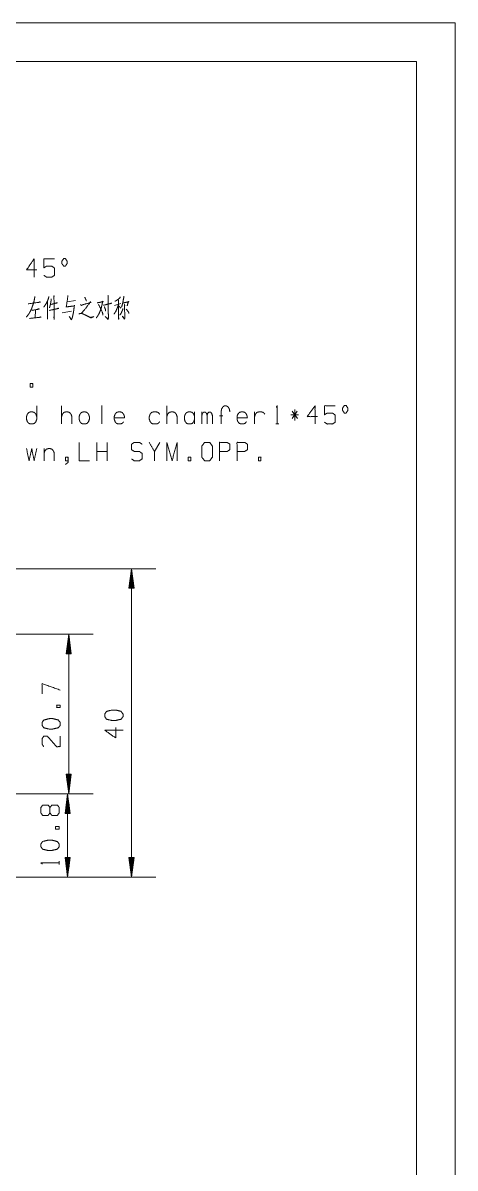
# Model space of a CAD drawing. Header units: millimetres. Extents: x 0 to 420, y 0 to 297.
# Drawn here: x 363.9 to 420, y 148.5 to 297 of the extents above; entities that cross this region are included whole.
import ezdxf

# ---------------------------------------------------------------- set-up
doc = ezdxf.new("R2010")
doc.units = ezdxf.units.MM
doc.layers.add('1', color=7, linetype='Continuous', true_color=0xffffff)

msp = doc.modelspace()

# ---------------------------------------------------------------- linework, layer by layer
at = {"layer": '1', "color": 132, "linetype": 'Continuous', "lineweight": 18}
for p, q in [((420, 297), (0, 297)), ((420, 0), (420, 297)), ((415, 292), (25, 292)), ((415, 5), (415, 292))]:
    msp.add_line(p, q, dxfattribs=at)
at = {"layer": '1', "color": 95, "linetype": 'Continuous', "lineweight": 18}
for p, q in [((370.74, 261.02), (369.65, 260.85)), ((375.82, 260.37), (376.64, 260.6)), ((365.54, 259.77), (365.52, 258.75)), ((369.03, 259.4), (370.21, 259.6)), ((368.94, 244.99), (368.94, 247.36)), ((374.16, 247.39), (374.16, 244.99)), ((382.6, 244.99), (382.6, 247.36)), ((386.2, 244.99), (386.2, 246.56)), ((387.15, 244.99), (387.15, 246.56)), ((393.98, 244.99), (393.98, 246.56)), ((398.87, 246.66), (399.54, 245.71)), ((399.52, 246.66), (398.87, 245.71)), ((399.19, 245.46), (399.19, 246.89)), ((389.85, 246.04), (389.43, 246.04)), ((399.7, 246.19), (398.69, 246.19)), ((396.72, 244.99), (397.14, 244.99)), ((373.49, 240.22), (373.49, 242.6)), ((374.84, 240.22), (374.84, 242.6)), ((381.67, 242.6), (380.99, 241.42)), ((366.66, 241.8), (366.66, 240.22)), ((374.84, 241.42), (373.49, 241.42)), ((368.63, 187.87), (368.63, 188.29))]:
    msp.add_line(p, q, dxfattribs=at)
at = {"layer": '1', "color": 13, "linetype": 'Continuous', "lineweight": 18}
for p, q in [((345.36, 226.22), (381.18, 226.22)), ((378, 226.22), (377.67, 223.68)), ((377.98, 223.68), (377.98, 226.02)), ((378.34, 223.68), (378, 226.22)), ((378, 186.22), (378, 226.22)), ((378.03, 223.68), (378.03, 226.02)), ((377.78, 223.68), (377.78, 224.48)), ((377.83, 223.68), (377.83, 224.87)), ((377.88, 223.68), (377.88, 225.25)), ((377.93, 223.68), (377.93, 225.64)), ((378.08, 223.68), (378.08, 225.64)), ((378.13, 223.68), (378.13, 225.25)), ((378.18, 223.68), (378.18, 224.87)), ((378.23, 223.68), (378.23, 224.48)), ((377.67, 223.68), (377.67, 223.71)), ((377.67, 223.68), (377.67, 223.71)), ((377.67, 223.68), (378.34, 223.68)), ((377.72, 223.68), (377.72, 224.1)), ((378.28, 223.68), (378.28, 224.1)), ((378.33, 223.68), (378.33, 223.71)), ((378.33, 223.68), (378.33, 223.71)), ((300.54, 217.72), (373.04, 217.72)), ((369.87, 217.72), (369.53, 215.18)), ((369.79, 215.18), (369.79, 217.14)), ((369.84, 215.18), (369.84, 217.52)), ((370.2, 215.18), (369.87, 217.72)), ((369.87, 197.04), (369.87, 217.72)), ((369.89, 215.18), (369.89, 217.52)), ((369.94, 215.18), (369.94, 217.14)), ((369.59, 215.18), (369.59, 215.6)), ((369.64, 215.18), (369.64, 215.98)), ((369.69, 215.18), (369.69, 216.37)), ((369.74, 215.18), (369.74, 216.75)), ((369.99, 215.18), (369.99, 216.75)), ((370.04, 215.18), (370.04, 216.37)), ((370.09, 215.18), (370.09, 215.98)), ((370.15, 215.18), (370.15, 215.6)), ((369.53, 215.18), (370.2, 215.18)), ((369.54, 215.18), (369.54, 215.21)), ((369.54, 215.18), (369.54, 215.21)), ((370.2, 215.18), (370.2, 215.21)), ((370.2, 215.18), (370.2, 215.21)), ((369.53, 199.58), (369.87, 197.04)), ((370.2, 199.58), (369.53, 199.58)), ((369.54, 199.58), (369.54, 199.54)), ((369.54, 199.58), (369.54, 199.54)), ((369.59, 199.58), (369.59, 199.16)), ((369.64, 199.58), (369.64, 198.77)), ((369.69, 199.58), (369.69, 198.39)), ((369.74, 199.58), (369.74, 198)), ((369.79, 199.58), (369.79, 197.62)), ((369.84, 199.58), (369.84, 197.23)), ((369.87, 197.04), (370.2, 199.58)), ((369.89, 199.58), (369.89, 197.23)), ((369.94, 199.58), (369.94, 197.62)), ((369.99, 199.58), (369.99, 198)), ((370.04, 199.58), (370.04, 198.39)), ((370.09, 199.58), (370.09, 198.77)), ((370.15, 199.58), (370.15, 199.16)), ((370.2, 199.58), (370.2, 199.54)), ((370.2, 199.58), (370.2, 199.54)), ((290.72, 197.04), (373.04, 197.04)), ((290.72, 197.04), (372.9, 197.04)), ((369.72, 197.04), (369.39, 194.5)), ((369.6, 194.5), (369.6, 196.07)), ((369.65, 194.5), (369.65, 196.46)), ((369.7, 194.5), (369.7, 196.84)), ((370.06, 194.5), (369.72, 197.04)), ((369.72, 197.04), (369.72, 186.22)), ((369.75, 194.5), (369.75, 196.84)), ((369.8, 194.5), (369.8, 196.46)), ((369.85, 194.5), (369.85, 196.07)), ((369.44, 194.5), (369.44, 194.91)), ((369.49, 194.5), (369.49, 195.3)), ((369.54, 194.5), (369.54, 195.69)), ((369.9, 194.5), (369.9, 195.69)), ((369.95, 194.5), (369.95, 195.3)), ((370, 194.5), (370, 194.91)), ((369.39, 194.5), (369.39, 194.53)), ((369.39, 194.5), (369.39, 194.53)), ((369.39, 194.5), (370.06, 194.5)), ((370.05, 194.5), (370.05, 194.53)), ((370.05, 194.5), (370.05, 194.53)), ((369.39, 188.76), (369.39, 188.73)), ((369.39, 188.76), (369.39, 188.73)), ((369.39, 188.76), (369.72, 186.22)), ((370.06, 188.76), (369.39, 188.76)), ((369.44, 188.76), (369.44, 188.34)), ((369.49, 188.76), (369.49, 187.95)), ((369.54, 188.76), (369.54, 187.57)), ((369.6, 188.76), (369.6, 187.18)), ((369.65, 188.76), (369.65, 186.8)), ((369.7, 188.76), (369.7, 186.41)), ((369.72, 186.22), (370.06, 188.76)), ((369.75, 188.76), (369.75, 186.41)), ((369.8, 188.76), (369.8, 186.8)), ((369.85, 188.76), (369.85, 187.18)), ((369.9, 188.76), (369.9, 187.57)), ((369.95, 188.76), (369.95, 187.95)), ((370, 188.76), (370, 188.34)), ((370.05, 188.76), (370.05, 188.73)), ((370.05, 188.76), (370.05, 188.73)), ((377.67, 188.76), (377.67, 188.73)), ((377.67, 188.76), (377.67, 188.73)), ((377.67, 188.76), (378, 186.22)), ((378.34, 188.76), (377.67, 188.76)), ((377.72, 188.76), (377.72, 188.34)), ((377.78, 188.76), (377.78, 187.95)), ((377.83, 188.76), (377.83, 187.57)), ((377.88, 188.76), (377.88, 187.18)), ((377.93, 188.76), (377.93, 186.8)), ((377.98, 188.76), (377.98, 186.41)), ((378, 186.22), (378.34, 188.76)), ((378.03, 188.76), (378.03, 186.41)), ((378.08, 188.76), (378.08, 186.8)), ((378.13, 188.76), (378.13, 187.18)), ((378.18, 188.76), (378.18, 187.57)), ((378.23, 188.76), (378.23, 187.95)), ((378.28, 188.76), (378.28, 188.34)), ((378.33, 188.76), (378.33, 188.73)), ((378.33, 188.76), (378.33, 188.73)), ((345.36, 186.22), (372.9, 186.22)), ((345.36, 186.22), (381.18, 186.22))]:
    msp.add_line(p, q, dxfattribs=at)
at = {"layer": '1', "color": 95, "linetype": 'Continuous', "lineweight": 18}
for points, knots in [([(365.73, 264.99), (364.39, 264.99), (365.39, 266.41), (365.39, 264.04)], [0, 0, 0.245868, 0.565295, 1, 1]), ([(366.65, 264.26), (366.98, 264.04), (367.67, 264.04), (368.01, 264.26), (368.01, 265.21), (367.67, 265.46), (366.98, 265.46), (366.65, 265.24), (366.65, 266.41), (368.01, 266.41)], [0, 0, 0.062226, 0.168341, 0.230572, 0.376815, 0.441269, 0.547383, 0.609609, 0.790489, 1, 1]), ([(369.21, 265.46), (369.43, 265.46), (369.65, 265.79), (369.65, 266.11), (369.43, 266.44), (369.21, 266.44), (368.98, 266.11), (368.98, 265.79), (369.21, 265.46)], [0, 0, 0.08568, 0.230398, 0.351588, 0.4963, 0.58198, 0.730392, 0.851582, 1, 1]), ([(365.47, 261.52), (365.43, 261.25), (365.34, 260.8), (365.2, 260.37), (365.01, 259.85), (364.76, 259.37), (364.56, 259.1), (364.37, 258.85)], [0, 0, 0.094542, 0.250916, 0.403645, 0.594539, 0.777172, 0.892012, 1, 1]), ([(367.3, 261.52), (367.21, 261.2), (367.09, 260.9), (366.95, 260.62), (366.8, 260.4), (366.63, 260.15)], [0, 0, 0.21836, 0.428736, 0.629221, 0.801503, 1, 1]), ([(367.94, 261.62), (367.99, 261.52), (367.95, 261.57), (367.97, 258.57), (367.95, 258.8), (367.97, 259.17)], [0, 0, 0.029977, 0.046195, 0.840789, 0.900566, 1, 1]), ([(369.75, 261.67), (369.74, 261.5), (369.56, 260.2), (369.52, 260.12), (369.51, 260.17), (370.6, 260.3), (370.65, 260.35), (370.6, 260.4), (370.53, 259.82), (370.44, 259.27), (370.35, 258.87), (370.28, 258.65), (370.21, 258.5), (369.91, 258.95), (370.23, 258.52)], [0, 0, 0.02985, 0.252509, 0.266579, 0.275579, 0.462764, 0.475135, 0.487506, 0.585829, 0.680371, 0.749894, 0.78992, 0.818064, 0.909898, 1, 1]), ([(371.94, 261.45), (372.06, 261.17), (372.14, 261.05), (372.15, 260.95)], [0, 0, 0.551552, 0.814251, 1, 1]), ([(374.96, 261.65), (375, 261.37), (375, 259.47), (375.01, 258.85), (375, 258.6), (374.98, 258.55), (374.59, 258.95), (374.98, 258.6)], [0, 0, 0.066217, 0.519977, 0.6693, 0.729157, 0.741821, 0.875053, 1, 1]), ([(376.56, 261.47), (376.53, 261.37), (376.3, 261.17), (376.05, 261), (375.84, 260.9)], [0, 0, 0.111855, 0.433093, 0.7527, 1, 1]), ([(377.02, 261.57), (377.01, 261.45), (376.92, 260.92), (376.85, 260.57), (376.72, 260.15)], [0, 0, 0.086574, 0.45163, 0.69647, 1, 1]), ([(364.6, 260.57), (366.21, 260.8), (366.12, 260.82), (365.94, 260.75)], [0, 0, 0.851231, 0.899374, 1, 1]), ([(365.13, 259.72), (366.01, 259.9), (365.92, 259.92), (365.8, 259.87)], [0, 0, 0.799944, 0.881502, 1, 1]), ([(367.09, 260.82), (367.11, 259.32), (367.11, 258.6), (367.09, 258.75), (367.11, 259.02)], [0, 0, 0.565712, 0.83912, 0.89608, 1, 1]), ([(367.32, 259.72), (368.57, 259.97), (368.48, 260), (368.32, 259.92)], [0, 0, 0.826973, 0.886337, 1, 1]), ([(367.6, 261.2), (367.55, 260.8), (367.48, 260.45), (367.41, 260.2), (367.35, 260.05)], [0, 0, 0.342096, 0.644851, 0.865114, 1, 1]), ([(367.6, 260.5), (368.41, 260.72), (368.32, 260.72), (368.18, 260.65)], [0, 0, 0.772508, 0.853446, 1, 1]), ([(371.38, 260.47), (371.5, 260.37), (371.53, 260.4), (372.75, 260.75), (372.7, 260.82), (371.92, 259.8), (371.91, 259.8), (371.5, 259.32), (371.34, 259.32), (371.18, 259.27), (371.34, 259.3), (371.48, 259.32), (371.59, 259.32), (371.92, 259.17), (371.96, 259.15), (372.31, 258.97), (372.65, 258.8), (372.74, 258.75), (373.13, 258.92), (372.74, 258.8), (372.58, 258.85)], [0, 0, 0.02441, 0.03106, 0.225767, 0.239863, 0.437309, 0.440018, 0.535966, 0.560372, 0.585962, 0.610674, 0.632707, 0.64898, 0.70542, 0.71207, 0.772597, 0.830714, 0.846292, 0.91173, 0.97441, 1, 1]), ([(373.55, 260.7), (374.32, 260.85), (374.27, 260.92), (374.22, 260.62), (374.15, 260.32), (374.08, 260), (373.93, 259.6), (373.78, 259.27), (373.76, 259.22), (373.62, 259), (373.44, 258.75)], [0, 0, 0.244427, 0.272774, 0.366786, 0.461909, 0.564551, 0.695476, 0.807143, 0.823507, 0.90552, 1, 1]), ([(373.72, 260.52), (374.2, 259.55), (374.29, 259.27), (374.31, 259.1)], [0, 0, 0.700222, 0.886547, 1, 1]), ([(374.36, 260.42), (374.41, 260.4), (375.44, 260.65), (375.37, 260.67), (375.3, 260.62)], [0, 0, 0.045973, 0.873311, 0.932107, 1, 1]), ([(374.48, 260.2), (374.64, 259.82), (374.66, 259.65)], [0, 0, 0.698433, 1, 1]), ([(376.32, 260.47), (376.21, 260.15), (376.09, 259.87), (375.98, 259.6), (375.88, 259.45), (375.75, 259.25)], [0, 0, 0.251917, 0.47413, 0.691319, 0.826692, 1, 1]), ([(376.32, 261.1), (376.33, 259.12), (376.35, 258.57), (376.32, 258.67), (376.33, 258.9)], [0, 0, 0.691281, 0.883884, 0.921007, 1, 1]), ([(376.33, 260.3), (376.56, 260.1), (376.62, 260)], [0, 0, 0.729077, 1, 1]), ([(376.9, 259.97), (376.88, 259.85), (376.69, 259.4), (376.49, 259.1)], [0, 0, 0.129618, 0.632933, 1, 1]), ([(377.06, 260.5), (377.15, 260.37), (377.11, 260.4), (377.13, 259.07), (377.13, 258.75), (377.11, 258.57), (376.83, 258.97), (377.11, 258.62)], [0, 0, 0.05168, 0.066297, 0.513632, 0.623347, 0.682723, 0.848096, 1, 1]), ([(376.88, 260.67), (377.68, 260.85), (377.61, 260.87), (377.45, 260.32)], [0, 0, 0.557069, 0.608358, 1, 1]), ([(377.31, 259.9), (377.63, 259.5), (377.68, 259.3)], [0, 0, 0.711854, 1, 1]), ([(364.78, 258.67), (366.28, 258.85), (366.19, 258.87), (366.03, 258.8)], [0, 0, 0.849616, 0.90121, 1, 1]), ([(364.88, 249.75), (365.22, 249.75), (365.22, 250.22), (364.88, 250.22), (364.88, 249.75)], [0, 0, 0.207082, 0.5, 0.707082, 1, 1]), ([(365.71, 247.36), (365.71, 245.61), (365.61, 245.29), (365.41, 245.06), (365.16, 244.99), (364.93, 244.99), (364.69, 245.06), (364.49, 245.29), (364.39, 245.61), (364.39, 245.96), (364.49, 246.26), (364.69, 246.49), (364.93, 246.56), (365.16, 246.56), (365.41, 246.49), (365.61, 246.26), (365.71, 245.96)], [0, 0, 0.286725, 0.342739, 0.39146, 0.433822, 0.471469, 0.513837, 0.562558, 0.61857, 0.675915, 0.728047, 0.776768, 0.819136, 0.856783, 0.899144, 0.947866, 1, 1]), ([(368.94, 245.96), (369.05, 246.26), (369.24, 246.49), (369.49, 246.56), (369.72, 246.56), (369.97, 246.49), (370.16, 246.26), (370.27, 245.96), (370.27, 244.99)], [0, 0, 0.107747, 0.208444, 0.296011, 0.373819, 0.461386, 0.562083, 0.66983, 1, 1]), ([(371.32, 245.29), (371.52, 245.06), (371.76, 244.99), (371.99, 244.99), (372.24, 245.06), (372.44, 245.29), (372.54, 245.61), (372.54, 245.96), (372.44, 246.26), (372.24, 246.49), (371.99, 246.56), (371.76, 246.56), (371.52, 246.49), (371.32, 246.26), (371.22, 245.96), (371.22, 245.61), (371.32, 245.29)], [0, 0, 0.063224, 0.118203, 0.167056, 0.222027, 0.285251, 0.357937, 0.43235, 0.5, 0.563224, 0.618195, 0.667048, 0.722027, 0.785251, 0.852901, 0.927315, 1, 1]), ([(376.99, 245.29), (376.79, 245.06), (376.55, 244.99), (376.32, 244.99), (376.07, 245.06), (375.88, 245.29), (375.77, 245.61), (375.77, 245.96), (375.88, 246.26), (376.07, 246.49), (376.32, 246.56), (376.55, 246.56), (376.79, 246.49), (376.99, 246.26), (377.1, 245.96), (377.1, 245.79), (375.77, 245.79)], [0, 0, 0.053947, 0.100852, 0.142537, 0.189449, 0.243397, 0.305417, 0.368912, 0.426635, 0.480583, 0.527495, 0.56918, 0.616085, 0.670032, 0.727758, 0.759505, 1, 1]), ([(381.67, 245.29), (381.47, 245.06), (381.22, 244.99), (380.87, 244.99), (380.62, 245.06), (380.43, 245.29), (380.32, 245.61), (380.32, 245.96), (380.43, 246.26), (380.62, 246.49), (380.87, 246.56), (381.22, 246.56), (381.47, 246.49), (381.67, 246.26)], [0, 0, 0.075458, 0.141067, 0.230771, 0.29639, 0.371848, 0.458598, 0.547411, 0.628152, 0.70361, 0.769229, 0.858933, 0.924542, 1, 1]), ([(382.6, 245.96), (382.7, 246.26), (382.9, 246.49), (383.15, 246.56), (383.38, 246.56), (383.62, 246.49), (383.82, 246.26), (383.92, 245.96), (383.92, 244.99)], [0, 0, 0.107748, 0.208447, 0.296015, 0.373824, 0.461378, 0.562077, 0.669826, 1, 1]), ([(386.2, 245.96), (386.09, 246.26), (385.9, 246.49), (385.65, 246.56), (385.42, 246.56), (385.18, 246.49), (384.98, 246.26), (384.88, 245.96), (384.88, 245.61), (384.98, 245.29), (385.18, 245.06), (385.42, 244.99), (385.65, 244.99), (385.9, 245.06), (386.09, 245.29), (386.2, 245.61)], [0, 0, 0.073088, 0.141395, 0.200794, 0.253574, 0.312964, 0.381271, 0.454362, 0.534758, 0.613289, 0.681596, 0.740986, 0.793766, 0.853165, 0.921472, 1, 1]), ([(387.15, 246.09), (387.2, 246.36), (387.38, 246.54), (387.58, 246.54), (387.75, 246.36), (387.82, 246.09), (387.82, 244.99)], [0, 0, 0.118881, 0.224452, 0.306981, 0.412552, 0.533082, 1, 1]), ([(387.82, 246.09), (387.88, 246.36), (388.05, 246.54), (388.27, 246.54), (388.42, 246.36), (388.5, 246.09), (388.5, 244.99)], [0, 0, 0.118603, 0.223944, 0.313758, 0.413912, 0.534159, 1, 1]), ([(389.64, 244.99), (389.64, 246.56), (389.69, 246.91), (389.85, 247.19), (390.06, 247.34), (390.33, 247.34), (390.56, 247.19), (390.72, 246.91), (390.77, 246.56)], [0, 0, 0.423654, 0.518872, 0.604328, 0.674202, 0.745515, 0.819326, 0.904782, 1, 1]), ([(392.92, 245.29), (392.73, 245.06), (392.48, 244.99), (392.25, 244.99), (392.01, 245.06), (391.81, 245.29), (391.7, 245.61), (391.7, 245.96), (391.81, 246.26), (392.01, 246.49), (392.25, 246.56), (392.48, 246.56), (392.73, 246.49), (392.92, 246.26), (393.03, 245.96), (393.03, 245.79), (391.7, 245.79)], [0, 0, 0.053947, 0.100858, 0.142543, 0.189454, 0.243401, 0.30542, 0.368914, 0.426637, 0.480584, 0.527496, 0.56918, 0.616092, 0.670038, 0.727761, 0.759508, 1, 1]), ([(393.98, 245.96), (394.09, 246.26), (394.28, 246.49), (394.53, 246.56), (394.86, 246.56), (395.11, 246.49), (395.31, 246.26)], [0, 0, 0.180185, 0.348582, 0.495019, 0.685189, 0.831603, 1, 1]), ([(396.79, 247.16), (396.93, 247.36), (396.93, 244.99)], [0, 0, 0.093489, 1, 1]), ([(402.15, 245.94), (400.81, 245.94), (401.82, 247.36), (401.82, 244.99)], [0, 0, 0.245869, 0.565293, 1, 1]), ([(403.07, 245.21), (403.41, 244.99), (404.09, 244.99), (404.43, 245.21), (404.43, 246.16), (404.09, 246.41), (403.41, 246.41), (403.07, 246.19), (403.07, 247.36), (404.43, 247.36)], [0, 0, 0.062227, 0.168343, 0.23057, 0.376816, 0.441266, 0.547382, 0.609609, 0.790491, 1, 1]), ([(405.63, 246.41), (405.86, 246.41), (406.07, 246.74), (406.07, 247.06), (405.86, 247.39), (405.63, 247.39), (405.4, 247.06), (405.4, 246.74), (405.63, 246.41)], [0, 0, 0.085681, 0.230394, 0.351585, 0.496291, 0.581973, 0.730387, 0.851579, 1, 1]), ([(371.22, 242.6), (371.22, 240.22), (372.56, 240.22)], [0, 0, 0.638734, 1, 1]), ([(378.03, 240.45), (378.36, 240.22), (379.05, 240.22), (379.39, 240.47), (379.39, 241.17), (379.05, 241.42), (378.38, 241.42), (378.03, 241.65), (378.03, 242.37), (378.38, 242.6), (379.05, 242.6), (379.39, 242.37)], [0, 0, 0.068034, 0.184052, 0.254521, 0.372334, 0.442803, 0.555843, 0.626371, 0.748393, 0.818921, 0.931961, 1, 1]), ([(380.99, 240.22), (380.99, 241.42), (380.32, 242.6)], [0, 0, 0.469959, 1, 1]), ([(382.6, 240.22), (382.6, 242.6), (383.27, 240.22), (383.94, 242.6), (383.94, 240.22)], [0, 0, 0.245192, 0.499999, 0.754808, 1, 1]), ([(387.49, 240.22), (388.16, 240.22), (388.5, 240.7), (388.5, 242.12), (388.16, 242.6), (387.49, 242.6), (387.13, 242.12), (387.13, 240.7), (387.49, 240.22)], [0, 0, 0.102686, 0.191621, 0.409479, 0.498411, 0.601097, 0.691619, 0.909476, 1, 1]), ([(389.43, 240.22), (389.43, 242.6), (390.44, 242.6), (390.77, 242.37), (390.77, 241.65), (390.42, 241.42), (389.43, 241.42)], [0, 0, 0.401148, 0.571308, 0.639589, 0.762044, 0.832821, 1, 1]), ([(391.7, 240.22), (391.7, 242.6), (392.71, 242.6), (393.05, 242.37), (393.05, 241.65), (392.69, 241.42), (391.7, 241.42)], [0, 0, 0.401147, 0.571315, 0.639589, 0.762044, 0.832821, 1, 1]), ([(364.39, 241.8), (364.72, 240.22), (365.06, 241.8), (365.38, 240.22), (365.71, 241.8)], [0, 0, 0.250139, 0.500279, 0.74986, 1, 1]), ([(366.66, 241.2), (366.77, 241.5), (366.96, 241.72), (367.21, 241.8), (367.44, 241.8), (367.69, 241.72), (367.88, 241.5), (367.99, 241.2), (367.99, 240.22)], [0, 0, 0.107748, 0.208447, 0.296001, 0.373811, 0.461378, 0.562077, 0.669826, 1, 1]), ([(369.77, 240.22), (369.43, 240.22), (369.43, 240.7), (369.77, 240.7), (369.77, 240), (369.43, 239.75)], [0, 0, 0.148254, 0.357933, 0.506187, 0.815185, 1, 1]), ([(385.37, 240.22), (385.71, 240.22), (385.71, 240.7), (385.37, 240.7), (385.37, 240.22)], [0, 0, 0.207082, 0.5, 0.707082, 1, 1]), ([(394.48, 240.22), (394.81, 240.22), (394.81, 240.7), (394.48, 240.7), (394.48, 240.22)], [0, 0, 0.207082, 0.5, 0.707082, 1, 1]), ([(368.77, 210.48), (366.4, 211.33), (366.4, 209.99)], [0, 0, 0.652472, 1, 1]), ([(368.77, 208.21), (368.77, 208.54), (368.3, 208.54), (368.3, 208.21), (368.77, 208.21)], [0, 0, 0.207082, 0.5, 0.707082, 1, 1]), ([(376.91, 207.38), (376.66, 207.72), (375.96, 207.9), (375.49, 207.9), (374.76, 207.72), (374.54, 207.38), (374.54, 207.05), (374.76, 206.71), (375.49, 206.54), (375.96, 206.55), (376.66, 206.71), (376.91, 207.05), (376.91, 207.38)], [0, 0, 0.067524, 0.183968, 0.260582, 0.380942, 0.446137, 0.500304, 0.565502, 0.685861, 0.762528, 0.878307, 0.945833, 1, 1]), ([(368.77, 206.27), (368.52, 206.6), (367.82, 206.78), (367.35, 206.78), (366.62, 206.6), (366.4, 206.27), (366.4, 205.93), (366.62, 205.6), (367.35, 205.42), (367.82, 205.44), (368.52, 205.6), (368.77, 205.93), (368.77, 206.27)], [0, 0, 0.067526, 0.183976, 0.260583, 0.380942, 0.446143, 0.500306, 0.565507, 0.685866, 0.762526, 0.878311, 0.945837, 1, 1]), ([(375.96, 205.62), (375.96, 204.28), (374.54, 205.28), (376.91, 205.28)], [0, 0, 0.245871, 0.565297, 1, 1]), ([(366.62, 203.16), (366.4, 203.48), (366.4, 204.17), (366.62, 204.5), (367.1, 204.5), (368.3, 203.14), (368.77, 203.16), (368.77, 204.5)], [0, 0, 0.069696, 0.192981, 0.265277, 0.350225, 0.674739, 0.759753, 1, 1]), ([(367.43, 194.56), (367.2, 194.24), (366.48, 194.24), (366.25, 194.56), (366.25, 195.25), (366.48, 195.58), (367.2, 195.58), (367.43, 195.25), (367.43, 194.56), (367.68, 194.22), (368.38, 194.22), (368.63, 194.56), (368.63, 195.25), (368.4, 195.58), (367.68, 195.58), (367.43, 195.25)], [0, 0, 0.047576, 0.136088, 0.18366, 0.267817, 0.317165, 0.405676, 0.455027, 0.539184, 0.590296, 0.675755, 0.72687, 0.811026, 0.860377, 0.948889, 1, 1]), ([(368.63, 192.46), (368.63, 192.79), (368.15, 192.79), (368.15, 192.46), (368.63, 192.46)], [0, 0, 0.20709, 0.5, 0.70709, 1, 1]), ([(368.63, 190.52), (368.38, 190.85), (367.68, 191.03), (367.2, 191.03), (366.48, 190.85), (366.25, 190.52), (366.25, 190.18), (366.48, 189.85), (367.2, 189.67), (367.68, 189.69), (368.38, 189.85), (368.63, 190.18), (368.63, 190.52)], [0, 0, 0.06753, 0.183974, 0.260587, 0.380946, 0.446144, 0.500307, 0.565504, 0.685862, 0.762529, 0.878307, 0.945837, 1, 1]), ([(366.45, 187.94), (366.25, 188.08), (368.63, 188.08)], [0, 0, 0.093493, 1, 1])]:
    msp.add_open_spline(points, degree=1, knots=knots, dxfattribs=at)

doc.saveas('drawing.dxf')
